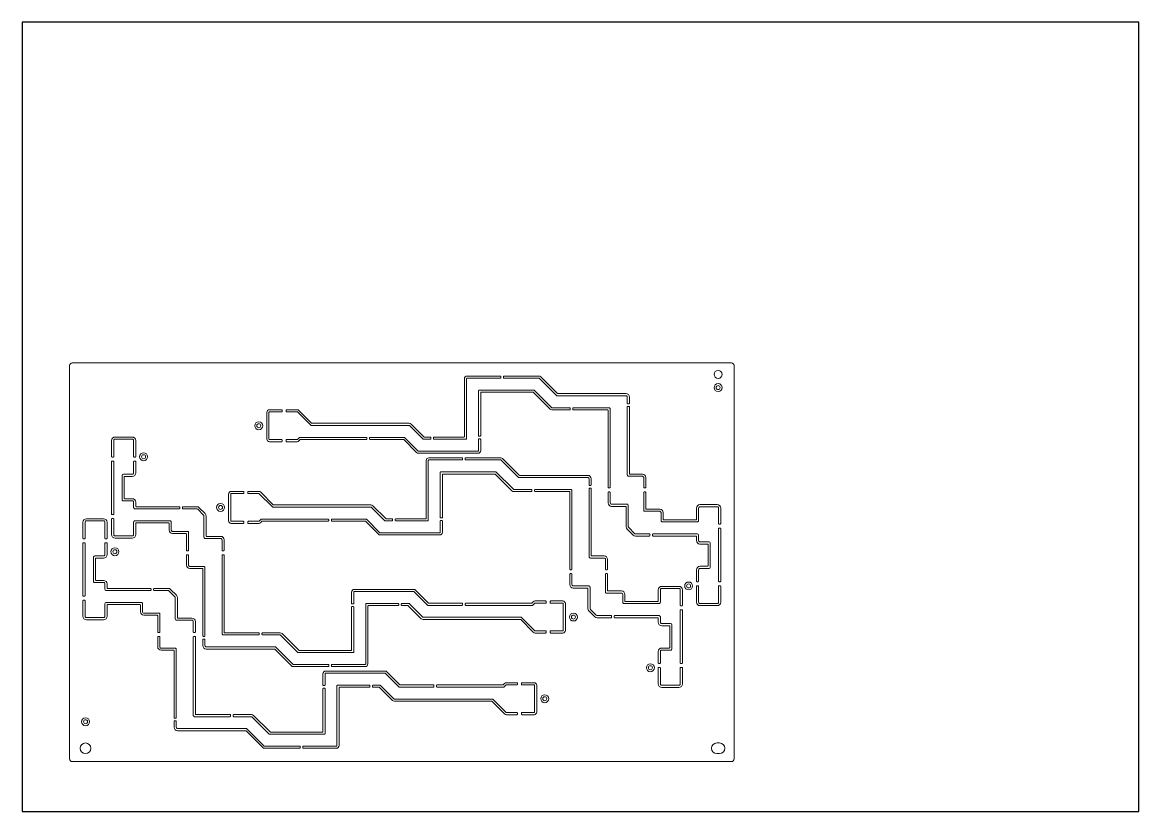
# Paper-space layout '橫A4-1' of a CAD drawing. Header units: millimetres. Extents: x 3 to 263, y 10 to 194.
# The model-space entities are those that its viewports show. They can reach past a viewport. Long polylines and large blocks are cut down to what shows.
import ezdxf

# ---------------------------------------------------------------- set-up
doc = ezdxf.new("R2010")
doc.units = ezdxf.units.MM
doc.header["$LTSCALE"] = 6
doc.layers.get('0').update_dxf_attribs({"linetype": 'CONTINUOUS'})
doc.layers.add('2', color=2, linetype='CONTINUOUS')
doc.layers.add('GKO', color=7, linetype='CONTINUOUS')

# ---------------------------------------------------------------- blocks, each defined once
blk = doc.blocks.new('AA3')
blk.add_lwpolyline([(0, 0), (420, 0), (420, 297), (0, 297)], close=True)
blk = doc.blocks.new('13712D0')
at = {"lineweight": 0}
for p, q in [((398.29, -84.43), (398.29, 63.57)), ((647.29, 64.57), (399.29, 64.57)), ((648.29, -84.43), (648.29, 63.57)), ((642.79, -78.43), (641.79, -78.43)), ((642.79, -82.43), (641.79, -82.43)), ((647.29, -85.43), (399.29, -85.43))]:
    blk.add_line(p, q, dxfattribs=at)
for points in [[(560.51, 59.41), (560.51, 59.01, -0.414225), (560.31, 58.81), (547.85, 58.81, 0.414232), (547.65, 58.61), (547.65, 36.07, -0.414227), (547.45, 35.87), (535.44, 35.87, -0.414223), (535.24, 36.07), (535.24, 36.47, -0.414223), (535.44, 36.67), (546.65, 36.67, 0.414227), (546.85, 36.87), (546.85, 58.61, -0.414221), (547.85, 59.61), (560.31, 59.61, -0.41422), (560.51, 59.41)], [(608.91, 51.71), (608.91, 49.42, -0.414223), (608.71, 49.22), (608.31, 49.22, -0.414223), (608.11, 49.42), (608.11, 51.71, 0.414217), (607.61, 52.21), (581.65, 52.21, -0.198932), (581.51, 52.27), (575.03, 58.75, 0.198931), (574.89, 58.81), (561.71, 58.81, -0.41422), (561.51, 59.01), (561.51, 59.41, -0.414225), (561.71, 59.61), (574.89, 59.61, -0.198911), (575.59, 59.31), (581.84, 53.07, 0.19893), (581.98, 53.01), (607.61, 53.01, -0.414215), (608.91, 51.71)], [(586.66, 47.51), (586.66, 47.11, -0.414223), (586.46, 46.91), (579.78, 46.91, -0.198916), (579.08, 47.2), (572.83, 53.45, 0.19893), (572.69, 53.51), (553.15, 53.51, 0.414223), (552.95, 53.31), (552.95, 37.21, -0.41422), (552.75, 37.01), (552.35, 37.01, -0.414225), (552.15, 37.21), (552.15, 54.11, -0.414223), (552.35, 54.31), (573.02, 54.31, -0.198932), (573.16, 54.25), (579.64, 47.77, 0.198923), (579.78, 47.71), (586.46, 47.71, -0.414223), (586.66, 47.51)], [(478.24, 46.77), (478.24, 46.37, -0.414223), (478.04, 46.17), (473.5, 46.17, 0.414223), (473.3, 45.97), (473.3, 35.92, 0.414223), (473.5, 35.72), (478.04, 35.72, -0.414223), (478.24, 35.52), (478.24, 35.12, -0.414223), (478.04, 34.92), (473.5, 34.92, -0.414216), (472.5, 35.92), (472.5, 45.97, -0.414216), (473.5, 46.97), (478.04, 46.97, -0.414223), (478.24, 46.77)], [(534.24, 36.47), (534.24, 36.07, -0.414223), (534.04, 35.87), (531.43, 35.87, -0.198923), (531.29, 35.93), (526.21, 41.01, 0.198927), (526.07, 41.07), (489.14, 41.07, -0.198934), (489, 41.13), (484.02, 46.11, 0.19893), (483.88, 46.17), (479.94, 46.17, -0.414223), (479.74, 46.37), (479.74, 46.77, -0.414223), (479.94, 46.97), (483.88, 46.97, -0.198917), (484.58, 46.67), (489.33, 41.93, 0.198923), (489.47, 41.87), (526.07, 41.87, -0.198911), (526.77, 41.57), (531.62, 36.73, 0.198935), (531.76, 36.67), (534.04, 36.67, -0.414223), (534.24, 36.47)], [(601.7, 47.21), (601.7, 17.72, -0.414223), (601.5, 17.52), (601.1, 17.52, -0.414223), (600.9, 17.72), (600.9, 46.71, 0.414223), (600.7, 46.91), (587.86, 46.91, -0.414223), (587.66, 47.11), (587.66, 47.51, -0.414223), (587.86, 47.71), (601.2, 47.71, -0.414217), (601.7, 47.21)], [(615.1, 21.41), (615.1, 17.72, -0.414223), (614.9, 17.52), (614.5, 17.52, -0.414223), (614.3, 17.72), (614.3, 21.41, 0.414217), (613.8, 21.91), (608.61, 21.91, -0.414217), (608.11, 22.41), (608.11, 48.02, -0.414223), (608.31, 48.22), (608.71, 48.22, -0.414223), (608.91, 48.02), (608.91, 22.91, 0.414223), (609.11, 22.71), (613.8, 22.71, -0.414215), (615.1, 21.41)], [(414.09, 29.35), (414.09, 35.38, -0.414215), (415.39, 36.68), (421.89, 36.68, -0.414215), (423.19, 35.38), (423.19, 29.35, -0.414223), (422.99, 29.15), (422.59, 29.15, -0.414223), (422.39, 29.35), (422.39, 35.38, 0.414217), (421.89, 35.88), (415.39, 35.88, 0.414217), (414.89, 35.38), (414.89, 29.35, -0.414223), (414.69, 29.15), (414.29, 29.15, -0.414223), (414.09, 29.35)], [(510.17, 36.37), (510.17, 35.97, -0.414223), (509.97, 35.77), (485.22, 35.77, 0.198926), (485.08, 35.71), (484.58, 35.21, -0.198913), (483.88, 34.92), (479.94, 34.92, -0.414223), (479.74, 35.12), (479.74, 35.52, -0.414223), (479.94, 35.72), (483.88, 35.72, 0.198932), (484.02, 35.78), (484.75, 36.51, -0.198924), (484.89, 36.57), (509.97, 36.57, -0.414223), (510.17, 36.37)], [(552.95, 35.81), (552.95, 31.57, -0.414217), (551.95, 30.57), (529.57, 30.57, -0.198915), (528.87, 30.86), (524.02, 35.71, 0.198927), (523.88, 35.77), (511.37, 35.77, -0.414223), (511.17, 35.97), (511.17, 36.37, -0.414223), (511.37, 36.57), (524.21, 36.57, -0.198929), (524.35, 36.51), (529.43, 31.43, 0.198935), (529.57, 31.37), (551.95, 31.37, 0.414227), (552.15, 31.57), (552.15, 35.81, -0.41422), (552.35, 36.01), (552.75, 36.01, -0.414225), (552.95, 35.81)], [(414.09, 7.7), (414.09, 27.45, -0.414223), (414.29, 27.65), (414.69, 27.65, -0.414223), (414.89, 27.45), (414.89, 7.7, -0.414223), (414.69, 7.5), (414.29, 7.5, -0.414223), (414.09, 7.7)], [(418.06, 13.18), (418.06, 22.18, -0.414217), (418.56, 22.68), (421.89, 22.68, 0.414217), (422.39, 23.18), (422.39, 27.45, -0.414223), (422.59, 27.65), (422.99, 27.65, -0.414223), (423.19, 27.45), (423.19, 23.18, -0.414215), (421.89, 21.88), (419.06, 21.88, 0.414223), (418.86, 21.68), (418.86, 13.68, 0.414223), (419.06, 13.48), (421.89, 13.48, -0.414215), (423.19, 12.18), (423.19, 10.68, 0.41423), (423.39, 10.48), (439.52, 10.48, -0.414225), (439.72, 10.28), (439.72, 9.88, -0.41422), (439.52, 9.68), (422.89, 9.68, -0.414217), (422.39, 10.18), (422.39, 12.18, 0.414217), (421.89, 12.68), (418.56, 12.68, -0.414217), (418.06, 13.18)], [(546.11, 28.67), (546.11, 28.27, -0.414225), (545.91, 28.07), (533.45, 28.07, 0.414232), (533.25, 27.87), (533.25, 5.33, -0.414227), (533.05, 5.13), (521.04, 5.13, -0.414223), (520.84, 5.33), (520.84, 5.73, -0.414223), (521.04, 5.93), (532.25, 5.93, 0.414227), (532.45, 6.13), (532.45, 27.87, -0.414221), (533.45, 28.87), (545.91, 28.87, -0.41422), (546.11, 28.67)], [(594.51, 20.97), (594.51, 18.68, -0.414223), (594.31, 18.48), (593.91, 18.48, -0.414223), (593.71, 18.68), (593.71, 20.97, 0.414217), (593.21, 21.47), (567.25, 21.47, -0.198932), (567.11, 21.53), (560.63, 28.01, 0.198931), (560.49, 28.07), (547.31, 28.07, -0.41422), (547.11, 28.27), (547.11, 28.67, -0.414225), (547.31, 28.87), (560.49, 28.87, -0.198911), (561.19, 28.57), (567.44, 22.33, 0.19893), (567.58, 22.27), (593.21, 22.27, -0.414215), (594.51, 20.97)], [(572.26, 16.77), (572.26, 16.37, -0.414223), (572.06, 16.17), (565.38, 16.17, -0.198916), (564.68, 16.46), (558.43, 22.71, 0.19893), (558.29, 22.77), (538.75, 22.77, 0.414223), (538.55, 22.57), (538.55, 6.47, -0.41422), (538.35, 6.27), (537.95, 6.27, -0.414225), (537.75, 6.47), (537.75, 23.37, -0.414223), (537.95, 23.57), (558.62, 23.57, -0.198932), (558.76, 23.51), (565.24, 17.03, 0.198923), (565.38, 16.97), (572.06, 16.97, -0.414223), (572.26, 16.77)], [(587.3, 16.47), (587.3, -13.02, -0.414223), (587.1, -13.22), (586.7, -13.22, -0.414223), (586.5, -13.02), (586.5, 15.97, 0.414223), (586.3, 16.17), (573.46, 16.17, -0.414223), (573.26, 16.37), (573.26, 16.77, -0.414223), (573.46, 16.97), (586.8, 16.97, -0.414217), (587.3, 16.47)], [(600.7, -9.33), (600.7, -13.02, -0.414223), (600.5, -13.22), (600.1, -13.22, -0.414223), (599.9, -13.02), (599.9, -9.33, 0.414217), (599.4, -8.83), (594.21, -8.83, -0.414217), (593.71, -8.33), (593.71, 17.28, -0.414223), (593.91, 17.48), (594.31, 17.48, -0.414223), (594.51, 17.28), (594.51, -7.83, 0.414223), (594.71, -8.03), (599.4, -8.03, -0.414215), (600.7, -9.33)], [(463.84, 16.03), (463.84, 15.63, -0.414223), (463.64, 15.43), (459.1, 15.43, 0.414223), (458.9, 15.23), (458.9, 5.18, 0.414223), (459.1, 4.98), (463.64, 4.98, -0.414223), (463.84, 4.78), (463.84, 4.38, -0.414223), (463.64, 4.18), (459.1, 4.18, -0.414216), (458.1, 5.18), (458.1, 15.23, -0.414216), (459.1, 16.23), (463.64, 16.23, -0.414223), (463.84, 16.03)], [(519.84, 5.73), (519.84, 5.33, -0.414223), (519.64, 5.13), (517.03, 5.13, -0.198923), (516.89, 5.19), (511.81, 10.27, 0.198927), (511.67, 10.33), (474.74, 10.33, -0.198934), (474.6, 10.39), (469.62, 15.37, 0.19893), (469.48, 15.43), (465.54, 15.43, -0.414223), (465.34, 15.63), (465.34, 16.03, -0.414223), (465.54, 16.23), (469.48, 16.23, -0.198917), (470.18, 15.93), (474.93, 11.19, 0.198923), (475.07, 11.13), (511.67, 11.13, -0.198911), (512.37, 10.83), (517.22, 5.99, 0.198935), (517.36, 5.93), (519.64, 5.93, -0.414223), (519.84, 5.73)], [(616.62, 0.04), (616.62, -0.36, -0.41422), (616.42, -0.56), (611.2, -0.56, -0.197543), (610.29, -0.18), (608.08, 2.03, -0.199147), (607.7, 2.95), (607.7, 10.41, 0.41423), (607.5, 10.61), (602.2, 10.61, -0.414215), (600.9, 11.91), (600.9, 15.82, -0.414223), (601.1, 16.02), (601.5, 16.02, -0.414223), (601.7, 15.82), (601.7, 11.91, 0.414217), (602.2, 11.41), (608, 11.41, -0.414217), (608.5, 10.91), (608.5, 2.95, 0.199775), (608.65, 2.59), (610.85, 0.38, 0.197176), (611.2, 0.24), (616.42, 0.24, -0.414225), (616.62, 0.04)], [(643.25, 9.94), (643.25, 4.12, -0.414223), (643.05, 3.92), (642.65, 3.92, -0.414223), (642.45, 4.12), (642.45, 9.94, 0.414217), (641.95, 10.44), (635.45, 10.44, 0.414217), (634.95, 9.94), (634.95, 5.24, -0.414217), (634.45, 4.74), (621.3, 4.74, -0.414217), (620.8, 5.24), (620.8, 8.24, 0.414217), (620.3, 8.74), (614.5, 8.74, -0.414223), (614.3, 8.94), (614.3, 15.82, -0.414223), (614.5, 16.02), (614.9, 16.02, -0.414223), (615.1, 15.82), (615.1, 9.74, 0.414223), (615.3, 9.54), (620.3, 9.54, -0.414215), (621.6, 8.24), (621.6, 5.74, 0.414223), (621.8, 5.54), (633.95, 5.54, 0.414223), (634.15, 5.74), (634.15, 9.94, -0.414215), (635.45, 11.24), (641.95, 11.24, -0.414215), (643.25, 9.94)], [(440.72, 9.88), (440.72, 10.28, -0.41422), (440.92, 10.48), (446.14, 10.48, -0.197543), (447.05, 10.1), (449.26, 7.89, -0.199147), (449.64, 6.97), (449.64, -0.49, 0.41423), (449.84, -0.69), (455.14, -0.69, -0.414215), (456.44, -1.99), (456.44, -5.91, -0.414223), (456.24, -6.11), (455.84, -6.11, -0.414223), (455.64, -5.91), (455.64, -1.99, 0.414217), (455.14, -1.49), (449.34, -1.49, -0.414217), (448.84, -0.99), (448.84, 6.97, 0.199775), (448.69, 7.32), (446.48, 9.53, 0.197176), (446.13, 9.68), (440.92, 9.68, -0.414225), (440.72, 9.88)], [(403.29, -1.39), (403.29, 4.64, -0.414215), (404.59, 5.94), (411.09, 5.94, -0.414215), (412.39, 4.64), (412.39, -1.39, -0.414223), (412.19, -1.59), (411.79, -1.59, -0.414223), (411.59, -1.39), (411.59, 4.64, 0.414217), (411.09, 5.14), (404.59, 5.14, 0.414217), (404.09, 4.64), (404.09, -1.39, -0.414223), (403.89, -1.59), (403.49, -1.59, -0.414223), (403.29, -1.39)], [(414.09, -0.02), (414.09, 5.8, -0.414223), (414.29, 6), (414.69, 6, -0.414223), (414.89, 5.8), (414.89, -0.02, 0.414217), (415.39, -0.52), (421.89, -0.52, 0.414217), (422.39, -0.02), (422.39, 4.68, -0.414217), (422.89, 5.18), (436.04, 5.18, -0.414217), (436.54, 4.68), (436.54, 1.68, 0.414217), (437.04, 1.18), (442.84, 1.18, -0.414223), (443.04, 0.98), (443.04, -5.91, -0.414223), (442.84, -6.11), (442.44, -6.11, -0.414223), (442.24, -5.91), (442.24, 0.18, 0.414223), (442.04, 0.38), (437.04, 0.38, -0.414215), (435.74, 1.68), (435.74, 4.18, 0.414223), (435.54, 4.38), (423.39, 4.38, 0.414223), (423.19, 4.18), (423.19, -0.02, -0.414215), (421.89, -1.32), (415.39, -1.32, -0.414215), (414.09, -0.02)], [(495.77, 5.63), (495.77, 5.23, -0.414223), (495.57, 5.03), (470.82, 5.03, 0.198926), (470.68, 4.97), (470.18, 4.47, -0.198913), (469.48, 4.18), (465.54, 4.18, -0.414223), (465.34, 4.38), (465.34, 4.78, -0.414223), (465.54, 4.98), (469.48, 4.98, 0.198932), (469.62, 5.04), (470.35, 5.77, -0.198924), (470.49, 5.83), (495.57, 5.83, -0.414223), (495.77, 5.63)], [(538.55, 5.07), (538.55, 0.83, -0.414217), (537.55, -0.17), (515.17, -0.17, -0.198915), (514.47, 0.12), (509.62, 4.97, 0.198927), (509.48, 5.03), (496.97, 5.03, -0.414223), (496.77, 5.23), (496.77, 5.63, -0.414223), (496.97, 5.83), (509.81, 5.83, -0.198929), (509.95, 5.77), (515.03, 0.69, 0.198935), (515.17, 0.63), (537.55, 0.63, 0.414227), (537.75, 0.83), (537.75, 5.07, -0.41422), (537.95, 5.27), (538.35, 5.27, -0.414225), (538.55, 5.07)], [(639.28, -3.26), (639.28, -12.26, -0.414217), (638.78, -12.76), (635.45, -12.76, 0.414217), (634.95, -13.26), (634.95, -17.54, -0.414223), (634.75, -17.74), (634.35, -17.74, -0.414223), (634.15, -17.54), (634.15, -13.26, -0.414215), (635.45, -11.96), (638.28, -11.96, 0.414223), (638.48, -11.76), (638.48, -3.76, 0.414223), (638.28, -3.56), (635.45, -3.56, -0.414215), (634.15, -2.26), (634.15, -0.76, 0.41423), (633.95, -0.56), (617.82, -0.56, -0.414225), (617.62, -0.36), (617.62, 0.04, -0.41422), (617.82, 0.24), (634.45, 0.24, -0.414217), (634.95, -0.26), (634.95, -2.26, 0.414217), (635.45, -2.76), (638.78, -2.76, -0.414217), (639.28, -3.26)], [(643.25, 2.22), (643.25, -17.54, -0.414223), (643.05, -17.74), (642.65, -17.74, -0.414223), (642.45, -17.54), (642.45, 2.22, -0.414223), (642.65, 2.42), (643.05, 2.42, -0.414223), (643.25, 2.22)], [(403.29, -23.04), (403.29, -3.29, -0.414223), (403.49, -3.09), (403.89, -3.09, -0.414223), (404.09, -3.29), (404.09, -23.04, -0.414223), (403.89, -23.24), (403.49, -23.24, -0.414223), (403.29, -23.04)], [(407.26, -17.56), (407.26, -8.56, -0.414217), (407.76, -8.06), (411.09, -8.06, 0.414217), (411.59, -7.56), (411.59, -3.29, -0.414223), (411.79, -3.09), (412.19, -3.09, -0.414223), (412.39, -3.29), (412.39, -7.56, -0.414215), (411.09, -8.86), (408.26, -8.86, 0.414223), (408.06, -9.06), (408.06, -17.06, 0.414223), (408.26, -17.26), (411.09, -17.26, -0.414215), (412.39, -18.56), (412.39, -20.06, 0.41423), (412.59, -20.26), (428.72, -20.26, -0.414225), (428.92, -20.46), (428.92, -20.86, -0.41422), (428.72, -21.06), (412.09, -21.06, -0.414217), (411.59, -20.56), (411.59, -18.56, 0.414217), (411.09, -18.06), (407.76, -18.06, -0.414217), (407.26, -17.56)], [(442.24, -11.49), (442.24, -7.81, -0.414223), (442.44, -7.61), (442.84, -7.61, -0.414223), (443.04, -7.81), (443.04, -11.49, 0.414217), (443.54, -11.99), (448.73, -11.99, -0.414217), (449.23, -12.49), (449.23, -38.11, -0.414223), (449.03, -38.31), (448.63, -38.31, -0.414223), (448.43, -38.11), (448.43, -12.99, 0.414223), (448.23, -12.79), (443.54, -12.79, -0.414215), (442.24, -11.49)], [(455.64, -37.29), (455.64, -7.81, -0.414223), (455.84, -7.61), (456.24, -7.61, -0.414223), (456.44, -7.81), (456.44, -36.79, 0.414223), (456.64, -36.99), (469.47, -36.99, -0.414223), (469.67, -37.19), (469.67, -37.59, -0.414223), (469.47, -37.79), (456.14, -37.79, -0.414217), (455.64, -37.29)], [(602.22, -30.7), (602.22, -31.1, -0.41422), (602.02, -31.3), (596.8, -31.3, -0.197543), (595.89, -30.92), (593.68, -28.71, -0.199147), (593.3, -27.79), (593.3, -20.33, 0.41423), (593.1, -20.13), (587.8, -20.13, -0.414215), (586.5, -18.83), (586.5, -14.92, -0.414223), (586.7, -14.72), (587.1, -14.72, -0.414223), (587.3, -14.92), (587.3, -18.83, 0.414217), (587.8, -19.33), (593.6, -19.33, -0.414217), (594.1, -19.83), (594.1, -27.8, 0.199775), (594.25, -28.15), (596.45, -30.36, 0.197176), (596.8, -30.5), (602.02, -30.5, -0.414225), (602.22, -30.7)], [(628.85, -20.8), (628.85, -26.62, -0.414223), (628.65, -26.82), (628.25, -26.82, -0.414223), (628.05, -26.62), (628.05, -20.8, 0.414217), (627.55, -20.3), (621.05, -20.3, 0.414217), (620.55, -20.8), (620.55, -25.5, -0.414217), (620.05, -26), (606.9, -26, -0.414217), (606.4, -25.5), (606.4, -22.5, 0.414217), (605.9, -22), (600.1, -22, -0.414223), (599.9, -21.8), (599.9, -14.92, -0.414223), (600.1, -14.72), (600.5, -14.72, -0.414223), (600.7, -14.92), (600.7, -21, 0.414223), (600.9, -21.2), (605.9, -21.2, -0.414215), (607.2, -22.5), (607.2, -25, 0.414223), (607.4, -25.2), (619.55, -25.2, 0.414223), (619.75, -25), (619.75, -20.8, -0.414215), (621.05, -19.5), (627.55, -19.5, -0.414215), (628.85, -20.8)], [(429.92, -20.86), (429.92, -20.46, -0.41422), (430.12, -20.26), (435.34, -20.26, -0.197543), (436.25, -20.64), (438.46, -22.85, -0.199147), (438.84, -23.77), (438.84, -31.23, 0.41423), (439.04, -31.43), (444.34, -31.43, -0.414215), (445.64, -32.73), (445.64, -36.65, -0.414223), (445.44, -36.85), (445.04, -36.85, -0.414223), (444.84, -36.65), (444.84, -32.73, 0.414217), (444.34, -32.23), (438.54, -32.23, -0.414217), (438.04, -31.73), (438.04, -23.77, 0.199775), (437.89, -23.42), (435.68, -21.21, 0.197176), (435.33, -21.06), (430.12, -21.06, -0.414225), (429.92, -20.86)], [(504.39, -25.9), (504.39, -21.65, -0.414217), (505.39, -20.65), (527.76, -20.65, -0.198915), (528.47, -20.95), (533.32, -25.8, 0.198927), (533.46, -25.85), (545.96, -25.85, -0.414223), (546.16, -26.05), (546.16, -26.45, -0.414223), (545.96, -26.65), (533.13, -26.65, -0.198929), (532.99, -26.6), (527.9, -21.51, 0.198935), (527.76, -21.45), (505.39, -21.45, 0.414227), (505.19, -21.65), (505.19, -25.9, -0.41422), (504.99, -26.1), (504.59, -26.1, -0.414225), (504.39, -25.9)], [(643.25, -19.44), (643.25, -25.46, -0.414215), (641.95, -26.76), (635.45, -26.76, -0.414215), (634.15, -25.46), (634.15, -19.44, -0.414223), (634.35, -19.24), (634.75, -19.24, -0.414223), (634.95, -19.44), (634.95, -25.46, 0.414217), (635.45, -25.96), (641.95, -25.96, 0.414217), (642.45, -25.46), (642.45, -19.44, -0.414223), (642.65, -19.24), (643.05, -19.24, -0.414223), (643.25, -19.44)], [(403.29, -30.76), (403.29, -24.94, -0.414223), (403.49, -24.74), (403.89, -24.74, -0.414223), (404.09, -24.94), (404.09, -30.76, 0.414217), (404.59, -31.26), (411.09, -31.26, 0.414217), (411.59, -30.76), (411.59, -26.06, -0.414217), (412.09, -25.56), (425.24, -25.56, -0.414217), (425.74, -26.06), (425.74, -29.06, 0.414217), (426.24, -29.56), (432.04, -29.56, -0.414223), (432.24, -29.76), (432.24, -36.65, -0.414223), (432.04, -36.85), (431.64, -36.85, -0.414223), (431.44, -36.65), (431.44, -30.56, 0.414223), (431.24, -30.36), (426.24, -30.36, -0.414215), (424.94, -29.06), (424.94, -26.56, 0.414223), (424.74, -26.36), (412.59, -26.36, 0.414223), (412.39, -26.56), (412.39, -30.76, -0.414215), (411.09, -32.06), (404.59, -32.06, -0.414215), (403.29, -30.76)], [(547.16, -26.45), (547.16, -26.05, -0.414223), (547.36, -25.85), (572.11, -25.85, 0.198926), (572.25, -25.8), (572.75, -25.3, -0.198913), (573.46, -25), (577.4, -25, -0.414223), (577.6, -25.2), (577.6, -25.6, -0.414223), (577.4, -25.8), (573.46, -25.8, 0.198932), (573.32, -25.86), (572.59, -26.6, -0.198924), (572.44, -26.65), (547.36, -26.65, -0.414223), (547.16, -26.45)], [(579.1, -36.85), (579.1, -36.45, -0.414223), (579.3, -36.25), (583.84, -36.25, 0.414223), (584.04, -36.05), (584.04, -26, 0.414223), (583.84, -25.8), (579.3, -25.8, -0.414223), (579.1, -25.6), (579.1, -25.2, -0.414223), (579.3, -25), (583.84, -25, -0.414216), (584.84, -26), (584.84, -36.05, -0.414216), (583.84, -37.05), (579.3, -37.05, -0.414223), (579.1, -36.85)], [(470.67, -37.59), (470.67, -37.19, -0.414223), (470.87, -36.99), (477.55, -36.99, -0.198916), (478.26, -37.29), (484.51, -43.53, 0.19893), (484.65, -43.59), (504.19, -43.59, 0.414223), (504.39, -43.39), (504.39, -27.3, -0.41422), (504.59, -27.1), (504.99, -27.1, -0.414225), (505.19, -27.3), (505.19, -44.19, -0.414223), (504.99, -44.39), (484.32, -44.39, -0.198932), (484.18, -44.33), (477.7, -37.85, 0.198923), (477.55, -37.79), (470.87, -37.79, -0.414223), (470.67, -37.59)], [(496.83, -49.49), (496.83, -49.09, -0.414225), (497.03, -48.89), (509.49, -48.89, 0.414232), (509.69, -48.69), (509.69, -26.15, -0.414227), (509.89, -25.95), (521.9, -25.95, -0.414223), (522.1, -26.15), (522.1, -26.55, -0.414223), (521.9, -26.75), (510.69, -26.75, 0.414227), (510.49, -26.95), (510.49, -48.69, -0.414221), (509.49, -49.69), (497.03, -49.69, -0.41422), (496.83, -49.49)], [(523.1, -26.55), (523.1, -26.15, -0.414223), (523.3, -25.95), (525.9, -25.95, -0.198923), (526.05, -26.01), (531.13, -31.09, 0.198927), (531.27, -31.15), (568.19, -31.15, -0.198934), (568.34, -31.21), (573.32, -36.19, 0.19893), (573.46, -36.25), (577.4, -36.25, -0.414223), (577.6, -36.45), (577.6, -36.85, -0.414223), (577.4, -37.05), (573.46, -37.05, -0.198917), (572.75, -36.76), (568, -32.01, 0.198923), (567.86, -31.95), (531.27, -31.95, -0.198911), (530.56, -31.66), (525.71, -26.81, 0.198935), (525.57, -26.75), (523.3, -26.75, -0.414223), (523.1, -26.55)], [(628.85, -28.52), (628.85, -48.28, -0.414223), (628.65, -48.48), (628.25, -48.48, -0.414223), (628.05, -48.28), (628.05, -28.52, -0.414223), (628.25, -28.32), (628.65, -28.32, -0.414223), (628.85, -28.52)], [(624.88, -34), (624.88, -43, -0.414217), (624.38, -43.5), (621.05, -43.5, 0.414217), (620.55, -44), (620.55, -48.28, -0.414223), (620.35, -48.48), (619.95, -48.48, -0.414223), (619.75, -48.28), (619.75, -44, -0.414215), (621.05, -42.7), (623.88, -42.7, 0.414223), (624.08, -42.5), (624.08, -34.5, 0.414223), (623.88, -34.3), (621.05, -34.3, -0.414215), (619.75, -33), (619.75, -31.5, 0.41423), (619.55, -31.3), (603.42, -31.3, -0.414225), (603.22, -31.1), (603.22, -30.7, -0.41422), (603.42, -30.5), (620.05, -30.5, -0.414217), (620.55, -31), (620.55, -33, 0.414217), (621.05, -33.5), (624.38, -33.5, -0.414217), (624.88, -34)], [(431.44, -42.23), (431.44, -38.55, -0.414223), (431.64, -38.35), (432.04, -38.35, -0.414223), (432.24, -38.55), (432.24, -42.23, 0.414217), (432.74, -42.73), (437.93, -42.73, -0.414217), (438.43, -43.23), (438.43, -68.85, -0.414223), (438.23, -69.05), (437.83, -69.05, -0.414223), (437.63, -68.85), (437.63, -43.73, 0.414223), (437.43, -43.53), (432.74, -43.53, -0.414215), (431.44, -42.23)], [(444.84, -68.03), (444.84, -38.55, -0.414223), (445.04, -38.35), (445.44, -38.35, -0.414223), (445.64, -38.55), (445.64, -67.53, 0.414223), (445.84, -67.73), (458.67, -67.73, -0.414223), (458.87, -67.93), (458.87, -68.33, -0.414223), (458.67, -68.53), (445.34, -68.53, -0.414217), (444.84, -68.03)], [(448.43, -41.79), (448.43, -39.51, -0.414223), (448.63, -39.31), (449.03, -39.31, -0.414223), (449.23, -39.51), (449.23, -41.79, 0.414217), (449.73, -42.29), (475.68, -42.29, -0.198932), (475.83, -42.35), (482.31, -48.83, 0.198931), (482.45, -48.89), (495.63, -48.89, -0.41422), (495.83, -49.09), (495.83, -49.49, -0.414225), (495.63, -49.69), (482.45, -49.69, -0.198911), (481.74, -49.4), (475.49, -43.15, 0.19893), (475.35, -43.09), (449.73, -43.09, -0.414215), (448.43, -41.79)], [(628.85, -50.18), (628.85, -56.2, -0.414215), (627.55, -57.5), (621.05, -57.5, -0.414215), (619.75, -56.2), (619.75, -50.18, -0.414223), (619.95, -49.98), (620.35, -49.98, -0.414223), (620.55, -50.18), (620.55, -56.2, 0.414217), (621.05, -56.7), (627.55, -56.7, 0.414217), (628.05, -56.2), (628.05, -50.18, -0.414223), (628.25, -49.98), (628.65, -49.98, -0.414223), (628.85, -50.18)], [(493.59, -56.64), (493.59, -52.39, -0.414217), (494.59, -51.39), (516.96, -51.39, -0.198915), (517.67, -51.69), (522.52, -56.54, 0.198927), (522.66, -56.59), (535.16, -56.59, -0.414223), (535.36, -56.79), (535.36, -57.19, -0.414223), (535.16, -57.39), (522.33, -57.39, -0.198929), (522.19, -57.34), (517.1, -52.25, 0.198935), (516.96, -52.19), (494.59, -52.19, 0.414227), (494.39, -52.39), (494.39, -56.64, -0.41422), (494.19, -56.84), (493.79, -56.84, -0.414225), (493.59, -56.64)], [(459.87, -68.33), (459.87, -67.93, -0.414223), (460.07, -67.73), (466.75, -67.73, -0.198916), (467.46, -68.03), (473.71, -74.28, 0.19893), (473.85, -74.33), (493.39, -74.33, 0.414223), (493.59, -74.13), (493.59, -58.04, -0.41422), (493.79, -57.84), (494.19, -57.84, -0.414225), (494.39, -58.04), (494.39, -74.93, -0.414223), (494.19, -75.13), (473.52, -75.13, -0.198932), (473.38, -75.08), (466.89, -68.59, 0.198923), (466.75, -68.53), (460.07, -68.53, -0.414223), (459.87, -68.33)], [(486.03, -80.23), (486.03, -79.83, -0.414225), (486.23, -79.63), (498.69, -79.63, 0.414232), (498.89, -79.43), (498.89, -56.89, -0.414227), (499.09, -56.69), (511.1, -56.69, -0.414223), (511.3, -56.89), (511.3, -57.29, -0.414223), (511.1, -57.49), (499.89, -57.49, 0.414227), (499.69, -57.69), (499.69, -79.43, -0.414221), (498.69, -80.43), (486.23, -80.43, -0.41422), (486.03, -80.23)], [(512.3, -57.29), (512.3, -56.89, -0.414223), (512.5, -56.69), (515.1, -56.69, -0.198923), (515.24, -56.75), (520.33, -61.84, 0.198927), (520.47, -61.89), (557.39, -61.89, -0.198934), (557.53, -61.95), (562.52, -66.94, 0.19893), (562.66, -66.99), (566.6, -66.99, -0.414223), (566.8, -67.19), (566.8, -67.59, -0.414223), (566.6, -67.79), (562.66, -67.79, -0.198917), (561.95, -67.5), (557.2, -62.75, 0.198923), (557.06, -62.69), (520.47, -62.69, -0.198911), (519.76, -62.4), (514.91, -57.55, 0.198935), (514.77, -57.49), (512.5, -57.49, -0.414223), (512.3, -57.29)], [(536.36, -57.19), (536.36, -56.79, -0.414223), (536.56, -56.59), (561.31, -56.59, 0.198926), (561.45, -56.54), (561.95, -56.04, -0.198913), (562.66, -55.74), (566.6, -55.74, -0.414223), (566.8, -55.94), (566.8, -56.34, -0.414223), (566.6, -56.54), (562.66, -56.54, 0.198932), (562.52, -56.6), (561.78, -57.34, -0.198924), (561.64, -57.39), (536.56, -57.39, -0.414223), (536.36, -57.19)], [(568.3, -67.59), (568.3, -67.19, -0.414223), (568.5, -66.99), (573.04, -66.99, 0.414223), (573.24, -66.79), (573.24, -56.74, 0.414223), (573.04, -56.54), (568.5, -56.54, -0.414223), (568.3, -56.34), (568.3, -55.94, -0.414223), (568.5, -55.74), (573.04, -55.74, -0.414216), (574.04, -56.74), (574.04, -66.79, -0.414216), (573.04, -67.79), (568.5, -67.79, -0.414223), (568.3, -67.59)], [(437.63, -72.53), (437.63, -70.25, -0.414223), (437.83, -70.05), (438.23, -70.05, -0.414223), (438.43, -70.25), (438.43, -72.53, 0.414217), (438.93, -73.03), (464.88, -73.03, -0.198932), (465.02, -73.09), (471.51, -79.57, 0.198931), (471.65, -79.63), (484.83, -79.63, -0.41422), (485.03, -79.83), (485.03, -80.23, -0.414225), (484.83, -80.43), (471.65, -80.43, -0.198911), (470.94, -80.14), (464.69, -73.89, 0.19893), (464.55, -73.83), (438.93, -73.83, -0.414215), (437.63, -72.53)], [(642.79, -82.43), (641.79, -82.43, -1), (641.79, -78.43), (642.79, -78.43, -1), (642.79, -82.43)]]:
    blk.add_lwpolyline(points, format="xyb", close=True, dxfattribs=at)
for centre, radius in [((642.29, 60.27), 1.5), ((642.29, 55.27), 1.5), ((642.29, 55.27), 0.75), ((469.48, 40.94), 1.5), ((469.48, 40.94), 0.75), ((426.14, 29.28), 1.5), ((426.14, 29.28), 0.75), ((455.08, 10.2), 1.5), ((455.08, 10.2), 0.75), ((415.34, -6.46), 1.5), ((415.34, -6.46), 0.75), ((631.2, -19.36), 1.5), ((631.2, -19.36), 0.75), ((587.86, -31.03), 1.5), ((587.86, -31.03), 0.75), ((616.8, -50.1), 1.5), ((616.8, -50.1), 0.75), ((577.06, -61.77), 1.5), ((577.06, -61.77), 0.75), ((404.29, -70.43), 1.5), ((404.29, -70.43), 0.75), ((404.29, -80.43), 2)]:
    blk.add_circle(centre, radius, dxfattribs=at)
for centre, radius, start, end in [((399.29, 63.57), 1, 90, 180), ((647.29, 63.57), 1, 0, 90), ((641.79, -80.43), 2, 90, 270), ((642.79, -80.43), 2, 270, 90), ((399.29, -84.43), 1, 180, 270), ((647.29, -84.43), 1, 270, 0)]:
    blk.add_arc(centre, radius, start, end, dxfattribs=at)

msp = doc.modelspace()

# ---------------------------------------------------------------- block references
at = {"layer": 'GKO', "linetype": 'Continuous'}
msp.add_blockref('13712D0', (-380.51, 104.27), dxfattribs=at)

psp = doc.layouts.new('橫A4-1')

# ---------------------------------------------------------------- block references
at = {"layer": '2', "xscale": 0.6200000000000001, "yscale": 0.6200000000000001, "zscale": 0.6200000000000001}
psp.add_blockref('AA3', (2.75, 9.86), dxfattribs=at)

# ---------------------------------------------------------------- viewports
at = {"layer": '0'}
psp.add_viewport(center=(132.95, 101.93), size=(260.4, 184.14), view_center_point=(210, 148.5), view_height=297, dxfattribs=at)

doc.saveas('drawing.dxf')
